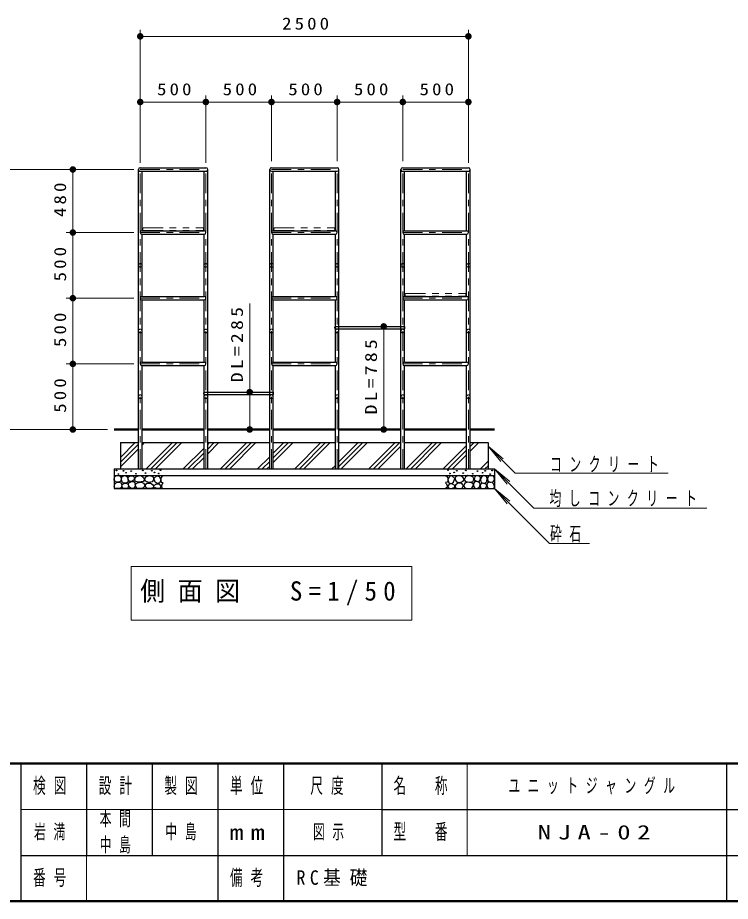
# Model space of a CAD drawing. Units: millimetres on the paper, scale 1:50. Extents: x -365 to 0, y 0 to 257.
# Drawn here: x -238 to -129.4, y 0 to 134.6 of the extents above; entities that cross this region are included whole.
import ezdxf

# ---------------------------------------------------------------- set-up
doc = ezdxf.new("R2010")
doc.units = ezdxf.units.MM
for name, pattern in [('USER1', [4.5, 2.5, -2]), ('USER2', [6, 3, -1, 1, -1]), ('USER3', [8, 3, -1, 1, -1, 1, -1])]:
    doc.linetypes.add(name, pattern=pattern)
doc.layers.add('LY_3', color=7, linetype='Continuous', lineweight=25)
doc.layers.add('LY_4', color=7, linetype='Continuous', lineweight=13)
doc.layers.add('LY_5', color=7, linetype='Continuous')
doc.styles.add('ＭＳ ゴシック', font='')
doc.styles.get('ＭＳ ゴシック').set_extended_font_data('MS Gothic')

# ---------------------------------------------------------------- blocks, each defined once
blk = doc.blocks.new('filled_dot')
at = {"color": 0, "linetype": 'Continuous', "lineweight": -2, "const_width": 1.25}
blk.add_lwpolyline([(-0.625, 0, 1), (0.625, 0, 1)], format="xyb", close=True, dxfattribs=at)

msp = doc.modelspace()

# ---------------------------------------------------------------- linework, layer by layer
at = {"layer": 'LY_3', "lineweight": 13}
for p, q in [((-219.321, 112.443), (-219.321, 132.715)), ((-169.321, 112.443), (-169.321, 132.715)), ((-219.321, 131.715), (-169.321, 131.715)), ((-219.321, 112.443), (-219.321, 122.715)), ((-209.321, 112.443), (-209.321, 122.715)), ((-209.321, 112.443), (-209.321, 122.715)), ((-199.321, 112.715), (-199.321, 122.715)), ((-199.321, 117.715), (-199.321, 122.715)), ((-189.321, 112.715), (-189.321, 122.715)), ((-189.321, 117.715), (-189.321, 122.715)), ((-179.321, 112.715), (-179.321, 122.715)), ((-179.321, 112.715), (-179.321, 122.715)), ((-169.321, 112.715), (-169.321, 122.715)), ((-219.321, 121.715), (-209.321, 121.715)), ((-209.321, 121.715), (-199.321, 121.715)), ((-199.321, 121.715), (-189.321, 121.715)), ((-189.321, 121.715), (-179.321, 121.715)), ((-179.321, 121.715), (-169.321, 121.715)), ((-230.593, 111.443), (-240.593, 111.443)), ((-220.321, 111.443), (-230.593, 111.443)), ((-229.593, 101.843), (-229.593, 111.443)), ((-220.321, 101.843), (-230.593, 101.843)), ((-220.321, 101.843), (-230.593, 101.843)), ((-229.593, 91.843), (-229.593, 101.843)), ((-220.321, 91.843), (-230.593, 91.843)), ((-220.321, 91.843), (-230.593, 91.843)), ((-229.593, 81.843), (-229.593, 91.843)), ((-202.644, 71.843), (-202.644, 91.016)), ((-182.223, 71.843), (-182.223, 87.541)), ((-220.321, 81.843), (-230.593, 81.843)), ((-220.321, 81.843), (-230.593, 81.843)), ((-229.593, 71.843), (-229.593, 81.843)), ((-224.321, 71.843), (-240.593, 71.843)), ((-222.321, 67.593), (-220.071, 69.843)), ((-222.321, 66.886), (-219.593, 69.614)), ((-222.321, 66.179), (-219.593, 68.907)), ((-219.049, 69.451), (-218.657, 69.843)), ((-218.414, 65.843), (-214.414, 69.843)), ((-217.707, 65.843), (-213.707, 69.843)), ((-217, 65.843), (-213, 69.843)), ((-212.757, 65.843), (-209.593, 69.007)), ((-209.049, 68.137), (-207.343, 69.843)), ((-209.049, 68.844), (-208.05, 69.843)), ((-209.049, 69.551), (-208.757, 69.843)), ((-207.101, 65.843), (-203.101, 69.843)), ((-206.394, 65.843), (-202.394, 69.843)), ((-205.686, 65.843), (-201.686, 69.843)), ((-199.049, 66.823), (-196.03, 69.843)), ((-199.049, 67.531), (-196.737, 69.843)), ((-199.049, 68.238), (-197.444, 69.843)), ((-195.787, 65.843), (-191.787, 69.843)), ((-195.08, 65.843), (-191.08, 69.843)), ((-194.373, 65.843), (-190.373, 69.843)), ((-189.049, 66.217), (-185.423, 69.843)), ((-189.049, 66.924), (-186.13, 69.843)), ((-188.716, 65.843), (-184.716, 69.843)), ((-184.473, 65.843), (-180.473, 69.843)), ((-183.766, 65.843), (-179.766, 69.843)), ((-183.059, 65.843), (-179.593, 69.309)), ((-178.816, 65.843), (-174.816, 69.843)), ((-178.109, 65.843), (-174.109, 69.843)), ((-177.402, 65.843), (-173.402, 69.843)), ((-173.16, 65.843), (-169.593, 69.409)), ((-172.452, 65.843), (-169.593, 68.702)), ((-169.049, 68.539), (-167.745, 69.843)), ((-169.049, 69.246), (-168.452, 69.843)), ((-166.321, 69.286), (-164.392, 66.987)), ((-166.321, 69.286), (-164.023, 67.357)), ((-162.221, 65.186), (-166.321, 69.286)), ((-212.05, 65.843), (-209.593, 68.3)), ((-211.343, 65.843), (-209.593, 67.593)), ((-201.444, 65.843), (-199.593, 67.694)), ((-171.745, 65.843), (-169.593, 67.995)), ((-200.737, 65.843), (-199.593, 66.987)), ((-200.03, 65.843), (-199.593, 66.279)), ((-190.13, 65.843), (-189.593, 66.38)), ((-167.503, 65.843), (-166.321, 67.025)), ((-166.796, 65.843), (-166.321, 66.317)), ((-165.321, 65.843), (-163.392, 63.544)), ((-165.321, 65.843), (-163.023, 63.914)), ((-159.358, 59.88), (-165.321, 65.843)), ((-162.221, 65.186), (-138.884, 65.186)), ((-165.321, 62.843), (-163.392, 60.544)), ((-165.321, 62.843), (-163.023, 60.914)), ((-156.97, 54.491), (-165.321, 62.843)), ((-159.358, 59.88), (-132.97, 59.88)), ((-156.97, 54.491), (-150.884, 54.491)), ((-220.721, 50.97), (-220.721, 42.837)), ((-177.921, 50.97), (-220.721, 50.97)), ((-177.921, 42.837), (-177.921, 50.97)), ((-220.721, 42.837), (-177.921, 42.837))]:
    msp.add_line(p, q, dxfattribs=at)
at = {"layer": 'LY_3'}
for p, q in [((-219.321, 111.715), (-209.321, 111.715)), ((-199.321, 111.715), (-189.321, 111.715)), ((-179.321, 111.715), (-169.321, 111.715)), ((-219.593, 65.843), (-219.593, 111.443)), ((-219.593, 111.171), (-209.049, 111.171)), ((-219.049, 102.115), (-219.049, 111.171)), ((-209.593, 102.115), (-209.593, 111.171)), ((-209.049, 65.843), (-209.049, 111.443)), ((-199.593, 65.843), (-199.593, 111.443)), ((-199.321, 111.171), (-189.321, 111.171)), ((-199.049, 102.115), (-199.049, 111.171)), ((-189.593, 102.115), (-189.593, 111.171)), ((-189.049, 65.843), (-189.049, 111.443)), ((-179.593, 65.843), (-179.593, 111.443)), ((-179.593, 111.171), (-169.049, 111.171)), ((-179.049, 102.115), (-179.049, 111.171)), ((-169.593, 102.115), (-169.593, 111.171)), ((-169.049, 65.843), (-169.049, 111.443)), ((-219.049, 102.115), (-209.593, 102.115)), ((-219.049, 92.115), (-219.049, 101.571)), ((-219.049, 101.571), (-209.593, 101.571)), ((-209.593, 92.115), (-209.593, 101.571)), ((-199.049, 102.115), (-189.593, 102.115)), ((-199.049, 101.571), (-189.593, 101.571)), ((-199.049, 92.115), (-199.049, 101.571)), ((-189.593, 92.115), (-189.593, 101.571)), ((-179.049, 102.115), (-169.593, 102.115)), ((-179.049, 101.571), (-169.593, 101.571)), ((-179.049, 92.115), (-179.049, 101.571)), ((-169.593, 92.115), (-169.593, 101.571)), ((-219.049, 92.115), (-209.593, 92.115)), ((-219.049, 82.115), (-219.049, 91.571)), ((-219.049, 91.571), (-209.593, 91.571)), ((-209.593, 82.115), (-209.593, 91.571)), ((-199.049, 92.115), (-189.593, 92.115)), ((-199.049, 91.571), (-189.593, 91.571)), ((-199.049, 82.115), (-199.049, 91.571)), ((-189.593, 82.115), (-189.593, 91.571)), ((-179.049, 92.115), (-169.593, 92.115)), ((-179.049, 91.571), (-169.593, 91.571)), ((-179.049, 82.115), (-179.049, 91.571)), ((-169.593, 82.115), (-169.593, 91.571)), ((-189.549, 87.541), (-179.093, 87.541)), ((-189.649, 87.261), (-189.649, 87.441)), ((-189.549, 87.161), (-179.093, 87.161)), ((-178.993, 87.261), (-178.993, 87.441)), ((-219.049, 82.115), (-209.593, 82.115)), ((-199.049, 82.115), (-189.593, 82.115)), ((-179.049, 82.115), (-169.593, 82.115)), ((-219.049, 81.571), (-209.593, 81.571)), ((-219.049, 65.843), (-219.049, 81.571)), ((-209.593, 65.843), (-209.593, 81.571)), ((-199.049, 81.571), (-189.593, 81.571)), ((-199.049, 65.843), (-199.049, 81.571)), ((-189.593, 65.843), (-189.593, 81.571)), ((-179.049, 81.571), (-169.593, 81.571)), ((-179.049, 65.843), (-179.049, 81.571)), ((-169.593, 65.843), (-169.593, 81.571)), ((-209.649, 77.261), (-209.649, 77.441)), ((-209.549, 77.541), (-199.093, 77.541)), ((-209.549, 77.161), (-199.093, 77.161)), ((-198.993, 77.261), (-198.993, 77.441)), ((-222.321, 69.843), (-222.321, 65.843)), ((-222.321, 69.843), (-219.593, 69.843)), ((-219.049, 69.843), (-209.593, 69.843)), ((-209.049, 69.843), (-199.593, 69.843)), ((-199.049, 69.843), (-189.593, 69.843)), ((-189.049, 69.843), (-179.593, 69.843)), ((-179.049, 69.843), (-169.593, 69.843)), ((-169.049, 69.843), (-166.321, 69.843)), ((-166.321, 69.843), (-166.321, 65.843)), ((-223.321, 65.843), (-223.321, 62.843)), ((-223.321, 65.843), (-165.321, 65.843)), ((-223.321, 64.843), (-165.321, 64.843)), ((-165.321, 65.843), (-165.321, 62.843)), ((-223.321, 62.843), (-165.321, 62.843))]:
    msp.add_line(p, q, dxfattribs=at)
at = {"layer": 'LY_3', "linetype": 'USER2', "lineweight": 13}
for p, q in [((-219.321, 111.443), (-209.321, 111.443)), ((-219.321, 65.843), (-219.321, 111.443)), ((-209.321, 65.843), (-209.321, 111.443)), ((-199.321, 111.443), (-189.321, 111.443)), ((-199.321, 65.843), (-199.321, 111.443)), ((-189.321, 65.843), (-189.321, 111.443)), ((-179.321, 111.443), (-169.321, 111.443)), ((-179.321, 65.843), (-179.321, 111.443)), ((-169.321, 65.843), (-169.321, 111.443)), ((-219.321, 101.843), (-209.321, 101.843)), ((-199.321, 101.843), (-189.321, 101.843)), ((-179.321, 101.843), (-169.321, 101.843)), ((-219.321, 91.843), (-209.321, 91.843)), ((-199.321, 91.843), (-189.321, 91.843)), ((-179.321, 91.843), (-169.321, 91.843)), ((-219.321, 81.843), (-209.321, 81.843)), ((-199.321, 81.843), (-189.321, 81.843)), ((-179.321, 81.843), (-169.321, 81.843))]:
    msp.add_line(p, q, dxfattribs=at)
at = {"layer": 'LY_3', "linetype": 'USER3', "lineweight": 13}
for p, q in [((-218.949, 102.261), (-218.949, 102.441)), ((-218.849, 102.541), (-209.793, 102.541)), ((-209.693, 102.261), (-209.693, 102.441)), ((-198.949, 102.263), (-198.949, 102.443)), ((-198.849, 102.543), (-189.793, 102.543)), ((-189.693, 102.263), (-189.693, 102.443)), ((-218.849, 102.161), (-209.793, 102.161)), ((-198.849, 102.163), (-189.793, 102.163)), ((-178.949, 92.261), (-178.949, 92.441)), ((-178.849, 92.541), (-169.793, 92.541)), ((-178.849, 92.161), (-169.793, 92.161)), ((-169.693, 92.261), (-169.693, 92.441))]:
    msp.add_line(p, q, dxfattribs=at)
at = {"layer": 'LY_3', "lineweight": 50}
for p, q in [((-223.321, 71.843), (-219.593, 71.843)), ((-219.049, 71.843), (-209.593, 71.843)), ((-209.049, 71.843), (-199.593, 71.843)), ((-199.049, 71.843), (-189.593, 71.843)), ((-189.049, 71.843), (-179.593, 71.843)), ((-179.049, 71.843), (-169.593, 71.843)), ((-165.321, 71.843), (-169.049, 71.843))]:
    msp.add_line(p, q, dxfattribs=at)
at = {"layer": 'LY_3'}
for points in [[(-222.756, 63.831), (-223.11, 63.901), (-223.307, 64.202), (-223.26, 64.567), (-223.052, 64.77), (-222.739, 64.833), (-222.403, 64.758), (-222.212, 64.497), (-222.305, 63.959), (-222.571, 63.849)], [(-221.607, 63.651), (-221.885, 63.697), (-222.105, 63.929), (-222.174, 64.369), (-222.053, 64.699), (-221.665, 64.821), (-221.375, 64.699), (-221.207, 64.444), (-221.172, 64.166), (-221.259, 63.79)], [(-220.504, 63.981), (-220.959, 63.935), (-221.152, 64.219), (-221.174, 64.605), (-220.822, 64.775), (-220.448, 64.775), (-220.311, 64.628), (-220.175, 64.231)], [(-219.53, 63.844), (-220.049, 63.948), (-220.153, 64.353), (-219.997, 64.634), (-219.582, 64.79), (-219.197, 64.821), (-218.865, 64.572), (-218.688, 64.177), (-218.896, 63.917)], [(-218.002, 63.761), (-218.512, 63.959), (-218.678, 64.312), (-218.387, 64.665), (-217.93, 64.842), (-217.41, 64.675), (-217.275, 64.26), (-217.525, 63.865)], [(-216.767, 63.605), (-217.058, 63.803), (-217.256, 64.405), (-216.809, 64.8), (-216.455, 64.707), (-216.175, 64.198), (-216.32, 63.74)], [(-171.874, 63.605), (-171.583, 63.803), (-171.386, 64.405), (-171.833, 64.8), (-172.186, 64.707), (-172.466, 64.198), (-172.321, 63.74)], [(-170.639, 63.761), (-170.13, 63.959), (-169.964, 64.312), (-170.255, 64.665), (-170.712, 64.842), (-171.231, 64.675), (-171.366, 64.26), (-171.117, 63.865)], [(-169.112, 63.844), (-168.592, 63.948), (-168.488, 64.353), (-168.644, 64.634), (-169.06, 64.79), (-169.444, 64.821), (-169.777, 64.572), (-169.953, 64.177), (-169.745, 63.917)], [(-168.137, 63.981), (-167.683, 63.935), (-167.49, 64.219), (-167.467, 64.605), (-167.819, 64.775), (-168.194, 64.775), (-168.33, 64.628), (-168.466, 64.231)], [(-167.035, 63.651), (-166.757, 63.697), (-166.536, 63.929), (-166.467, 64.369), (-166.589, 64.699), (-166.977, 64.821), (-167.266, 64.699), (-167.434, 64.444), (-167.469, 64.166), (-167.382, 63.79)], [(-165.885, 63.831), (-165.532, 63.901), (-165.335, 64.202), (-165.381, 64.567), (-165.59, 64.77), (-165.903, 64.833), (-166.238, 64.758), (-166.43, 64.497), (-166.337, 63.959), (-166.07, 63.849)], [(-222.884, 62.864), (-223.185, 62.904), (-223.307, 63.142), (-223.173, 63.507), (-222.947, 63.773), (-222.594, 63.825), (-222.241, 63.733), (-222.125, 63.397), (-222.223, 62.945), (-222.519, 62.876)], [(-221.685, 62.858), (-221.905, 62.893), (-222.113, 63.171), (-222.079, 63.466), (-221.777, 63.623), (-221.465, 63.652), (-221.187, 63.53), (-221.134, 63.217), (-221.221, 62.939), (-221.401, 62.858)], [(-220.502, 62.854), (-220.729, 62.888), (-220.99, 63.093), (-221.115, 63.399), (-221.047, 63.74), (-220.661, 63.921), (-220.286, 63.91), (-220.116, 63.615), (-220.116, 63.217), (-220.252, 62.945)], [(-219.592, 62.857), (-219.862, 62.909), (-219.997, 63.158), (-220.101, 63.522), (-219.769, 63.751), (-219.166, 63.813), (-218.792, 63.678), (-218.616, 63.283), (-218.73, 63.044), (-219, 62.888)], [(-218.169, 62.868), (-218.428, 62.961), (-218.595, 63.335), (-218.293, 63.668), (-217.764, 63.678), (-217.369, 63.418), (-217.306, 62.992), (-217.639, 62.857)], [(-216.766, 62.868), (-217.244, 63.065), (-217.234, 63.314), (-216.901, 63.533), (-216.465, 63.574), (-216.132, 63.158), (-216.371, 62.878)], [(-171.875, 62.868), (-171.397, 63.065), (-171.408, 63.314), (-171.74, 63.533), (-172.177, 63.574), (-172.509, 63.158), (-172.27, 62.878)], [(-170.473, 62.868), (-170.213, 62.961), (-170.047, 63.335), (-170.348, 63.668), (-170.878, 63.678), (-171.273, 63.418), (-171.335, 62.992), (-171.003, 62.857)], [(-169.049, 62.857), (-168.779, 62.909), (-168.644, 63.158), (-168.54, 63.522), (-168.873, 63.751), (-169.475, 63.813), (-169.849, 63.678), (-170.026, 63.283), (-169.912, 63.044), (-169.641, 62.888)], [(-168.14, 62.854), (-167.913, 62.888), (-167.652, 63.093), (-167.527, 63.399), (-167.595, 63.74), (-167.981, 63.921), (-168.355, 63.91), (-168.526, 63.615), (-168.526, 63.217), (-168.39, 62.945)], [(-166.957, 62.858), (-166.737, 62.893), (-166.528, 63.171), (-166.563, 63.466), (-166.864, 63.623), (-167.177, 63.652), (-167.455, 63.53), (-167.507, 63.217), (-167.42, 62.939), (-167.241, 62.858)], [(-165.758, 62.864), (-165.456, 62.904), (-165.335, 63.142), (-165.468, 63.507), (-165.694, 63.773), (-166.047, 63.825), (-166.401, 63.733), (-166.516, 63.397), (-166.418, 62.945), (-166.123, 62.876)]]:
    msp.add_lwpolyline(points, close=True, dxfattribs=at)
for points in [[(-215.815, 64.793), (-216.006, 64.764), (-216.162, 64.486), (-216.162, 64.069), (-216.122, 63.82), (-215.809, 63.768)], [(-172.827, 64.793), (-172.635, 64.764), (-172.479, 64.486), (-172.479, 64.069), (-172.52, 63.82), (-172.832, 63.768)], [(-215.815, 63.744), (-216, 63.571), (-216.093, 63.269), (-216.099, 62.991), (-215.821, 62.858)], [(-172.827, 63.744), (-172.641, 63.571), (-172.548, 63.269), (-172.543, 62.991), (-172.821, 62.858)]]:
    msp.add_lwpolyline(points, dxfattribs=at)
at = {"layer": 'LY_3', "linetype": 'USER1', "lineweight": 13}
for centre in [(-219.321, 96.843), (-209.321, 96.843), (-199.321, 96.843), (-189.321, 96.843), (-179.321, 96.843), (-169.321, 96.843), (-219.321, 86.843), (-209.321, 86.843), (-199.321, 86.843), (-189.321, 86.843), (-179.321, 86.843), (-169.321, 86.843), (-219.321, 76.843), (-209.321, 76.843), (-199.321, 76.843), (-189.321, 76.843), (-179.321, 76.843), (-169.321, 76.843)]:
    msp.add_circle(centre, 0.272, dxfattribs=at)
at = {"layer": 'LY_3'}
for centre in [(-222.933, 65.603), (-222.647, 65.062), (-221.88, 65.551), (-221.482, 65.273), (-220.707, 65.513), (-219.978, 65.107), (-218.926, 65.626), (-218.527, 65.213), (-217.565, 65.573), (-217.159, 65.318), (-216.505, 65.152), (-216.227, 65.649), (-172.415, 65.649), (-172.137, 65.152), (-171.483, 65.318), (-171.077, 65.573), (-170.114, 65.213), (-169.716, 65.626), (-168.663, 65.107), (-167.934, 65.513), (-167.16, 65.273), (-166.761, 65.551), (-165.995, 65.062), (-165.709, 65.603)]:
    msp.add_circle(centre, 0.05, dxfattribs=at)
for centre, radius, start, end in [((-219.321, 111.443), 0.272, 90, 270), ((-209.321, 111.443), 0.272, 270, 90), ((-199.321, 111.443), 0.272, 90, 270), ((-189.321, 111.443), 0.272, 270, 90), ((-179.321, 111.443), 0.272, 90, 270), ((-169.321, 111.443), 0.272, 270, 90), ((-219.049, 101.843), 0.272, 90, 270), ((-209.593, 101.843), 0.272, 270, 90), ((-199.049, 101.843), 0.272, 90, 270), ((-189.593, 101.843), 0.272, 270, 90), ((-179.049, 101.843), 0.272, 90, 270), ((-169.593, 101.843), 0.272, 270, 90), ((-219.049, 91.843), 0.272, 90, 270), ((-209.593, 91.843), 0.272, 270, 90), ((-199.049, 91.843), 0.272, 90, 270), ((-189.593, 91.843), 0.272, 270, 90), ((-179.049, 91.843), 0.272, 90, 270), ((-169.593, 91.843), 0.272, 270, 90), ((-189.549, 87.441), 0.1, 90, 180), ((-179.093, 87.441), 0.1, 0, 90), ((-189.549, 87.261), 0.1, 180, 270), ((-179.093, 87.261), 0.1, 270, 0), ((-219.049, 81.843), 0.272, 90, 270), ((-209.593, 81.843), 0.272, 270, 90), ((-199.049, 81.843), 0.272, 90, 270), ((-189.593, 81.843), 0.272, 270, 90), ((-179.049, 81.843), 0.272, 90, 270), ((-169.593, 81.843), 0.272, 270, 90), ((-209.549, 77.441), 0.1, 90, 180), ((-209.549, 77.261), 0.1, 180, 270), ((-199.093, 77.441), 0.1, 0, 90), ((-199.093, 77.261), 0.1, 270, 0)]:
    msp.add_arc(centre, radius, start, end, dxfattribs=at)
at = {"layer": 'LY_3', "linetype": 'USER3', "lineweight": 13}
for centre, start, end in [((-218.849, 102.441), 90, 180), ((-209.793, 102.441), 0, 90), ((-198.849, 102.443), 90, 180), ((-189.793, 102.443), 0, 90), ((-218.849, 102.261), 180, 270), ((-209.793, 102.261), 270, 0), ((-198.849, 102.263), 180, 270), ((-189.793, 102.263), 270, 0), ((-178.849, 92.441), 90, 180), ((-178.849, 92.261), 180, 270), ((-169.793, 92.441), 0, 90), ((-169.793, 92.261), 270, 0)]:
    msp.add_arc(centre, 0.1, start, end, dxfattribs=at)
at = {"layer": 'LY_4', "lineweight": 50}
for p, q in [((-365, 21), (0, 21)), ((-365, 0), (0, 0))]:
    msp.add_line(p, q, dxfattribs=at)
at = {"layer": 'LY_4', "lineweight": 25}
for p, q in [((-237.5, 21), (-237.5, 0)), ((-227.5, 21), (-227.5, 7)), ((-217.5, 21), (-217.5, 7)), ((-207.5, 21), (-207.5, 0)), ((-197.5, 21), (-197.5, 7)), ((-182.5, 21), (-182.5, 7)), ((-130, 21), (-130, 0)), ((-182.5, 14), (-70, 14)), ((-237.5, 7), (0, 7)), ((-197.5, 7), (-197.5, 0))]:
    msp.add_line(p, q, dxfattribs=at)
at = {"layer": 'LY_4'}
for p, q in [((-169.5, 21), (-169.5, 7)), ((-237.5, 14), (-182.5, 14)), ((-227.5, 7), (-227.5, 0))]:
    msp.add_line(p, q, dxfattribs=at)

# ---------------------------------------------------------------- block references
at = {"layer": 'LY_3', "lineweight": 13, "xscale": 0.4, "yscale": 0.4}
for p in [(-219.321, 131.715), (-219.321, 121.715), (-209.321, 121.715), (-199.321, 121.715), (-189.321, 121.715), (-179.321, 121.715)]:
    msp.add_blockref('filled_dot', p, dxfattribs=at)
for p, rotation in [((-169.321, 131.715), 180), ((-209.321, 121.715), 180), ((-199.321, 121.715), 180), ((-189.321, 121.715), 180), ((-179.321, 121.715), 180), ((-169.321, 121.715), 180), ((-229.593, 111.443), 270), ((-229.593, 101.843), 270), ((-229.593, 101.843), 90), ((-229.593, 91.843), 270), ((-229.593, 91.843), 90), ((-182.223, 87.541), 270), ((-229.593, 81.843), 270), ((-229.593, 81.843), 90), ((-202.644, 77.541), 270), ((-229.593, 71.843), 90), ((-202.644, 71.843), 90), ((-182.223, 71.843), 90)]:
    msp.add_blockref('filled_dot', p, dxfattribs=dict(at, rotation=rotation))

# ---------------------------------------------------------------- texts
at = {"layer": 'LY_3', "style": 'ＭＳ ゴシック'}
for s, insert, char_height, attachment_point in [('\\T1.33;\\W1.15;2500', (-193.893, 132.715), 1.833, 8), ('\\T1.33;\\W1.15;500', (-213.904, 122.715), 1.833, 8), ('\\T1.33;\\W1.15;500', (-203.904, 122.715), 1.833, 8), ('\\T1.33;\\W1.15;500', (-193.904, 122.715), 1.833, 8), ('\\T1.33;\\W1.15;500', (-183.904, 122.715), 1.833, 8), ('\\T1.33;\\W1.15;500', (-173.904, 122.715), 1.833, 8), ('\\T1.64;\\W0.6;コンクリート', (-156.884, 65.336), 2.199, 7), ('\\T1.64;\\W0.6;均しコンクリート', (-156.97, 60.03), 2.199, 7), ('\\T1.64;\\W0.6;砕石', (-156.884, 54.641), 2.199, 7), ('\\T1.5;\\W0.95;側面図\u3000S=1/50', (-219.321, 46.904), 2.933, 4), ('\\T1.5;\\W0.9;RC基礎', (-195.5, 3.5), 2.199, 4)]:
    msp.add_mtext(s, dxfattribs=dict(at, insert=insert, char_height=char_height, attachment_point=attachment_point))
at = {"layer": 'LY_3', "char_height": 1.833, "attachment_point": 8, "rotation": 90, "style": 'ＭＳ ゴシック'}
for s, insert in [('\\T1.33;\\W1.15;480', (-230.593, 107.058)), ('\\T1.33;\\W1.15;500', (-230.593, 97.259)), ('\\T1.33;\\W1.2;DL=285', (-203.644, 85.016)), ('\\T1.33;\\W1.15;500', (-230.593, 87.259)), ('\\T1.33;\\W1.2;DL=785', (-183.223, 80.108)), ('\\T1.33;\\W1.15;500', (-230.593, 77.259))]:
    msp.add_mtext(s, dxfattribs=dict(at, insert=insert))
at = {"layer": 'LY_4', "char_height": 2.346, "attachment_point": 5, "style": 'ＭＳ ゴシック'}
for s, insert in [('\\T1.64;\\W0.6;検図', (-232.5, 17.5)), ('\\T1.64;\\W0.6;設計', (-222.5, 17.5)), ('\\T1.64;\\W0.6;製図', (-212.5, 17.5)), ('\\T1.64;\\W0.6;単位', (-202.5, 17.5)), ('\\T1.64;\\W0.6;尺度', (-190.25, 17.5)), ('\\T1.64;\\W0.6;名\u3000称', (-176, 17.5)), ('\\T1.64;\\W0.6;型\u3000番', (-176, 10.5)), ('\\T1.5;\\W1.35;mm', (-202.5, 10.5)), ('\\T1.64;\\W0.6;番号', (-232.5, 3.5)), ('\\T1.64;\\W0.6;備考', (-202.5, 3.5))]:
    msp.add_mtext(s, dxfattribs=dict(at, insert=insert))
at = {"layer": 'LY_5', "char_height": 2.199, "attachment_point": 4, "style": 'ＭＳ ゴシック'}
for s, insert in [('\\T1.64;\\W0.6;ユニットジャングル', (-163.25, 17.5)), ('\\T1.64;\\W0.6;本間', (-225.5, 12.5)), ('\\T1.64;\\W0.6;岩満', (-235.5, 10.5)), ('\\T1.64;\\W0.6;中島', (-215.5, 10.5)), ('\\T1.64;\\W0.6;図示', (-193, 10.5)), ('\\T1.5;\\W1.35;NJA-02', (-158.75, 10.5)), ('\\T1.64;\\W0.6;中島', (-225.5, 8.5))]:
    msp.add_mtext(s, dxfattribs=dict(at, insert=insert))

doc.saveas('drawing.dxf')
